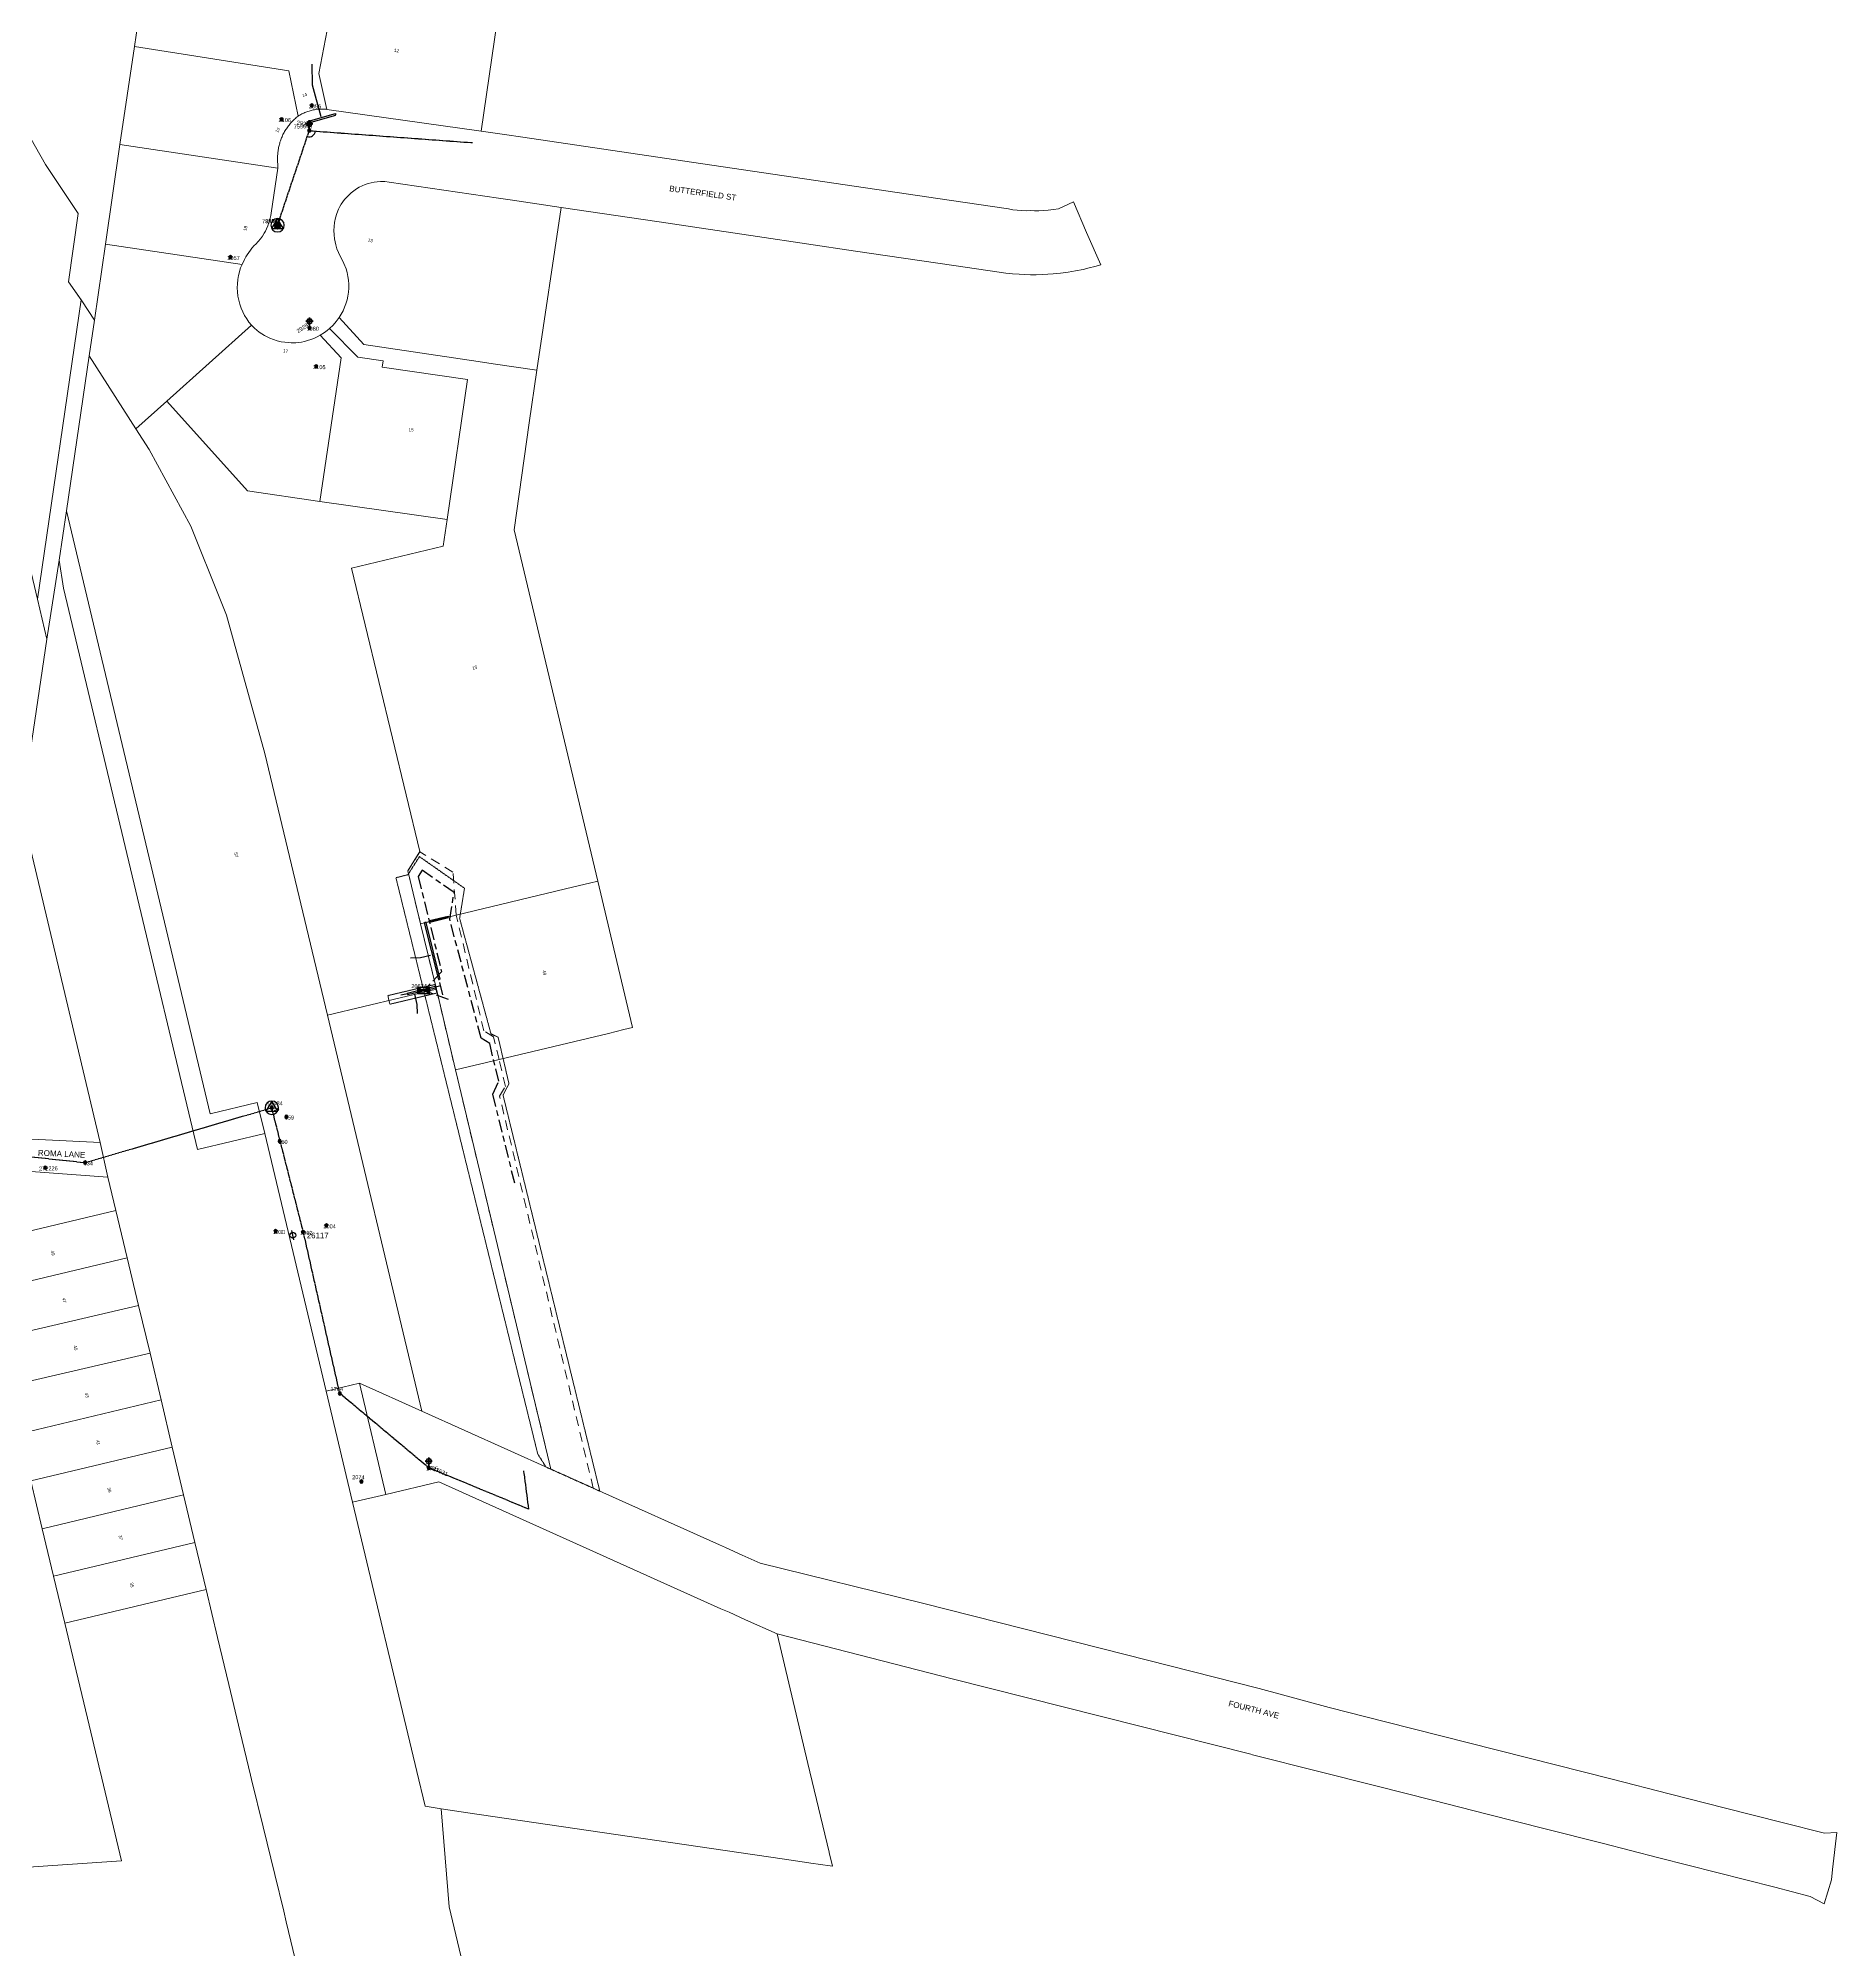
# Model space of a CAD drawing. Header units: metres. Extents: x 305195 to 309187, y 6261447 to 6263623.
# Drawn here: x 305990 to 306552, y 6261980 to 6262577 of the extents above; entities that cross this region are included whole.
import ezdxf
from ezdxf.enums import TextEntityAlignment as Align

# ---------------------------------------------------------------- set-up
doc = ezdxf.new("R2010")
doc.units = ezdxf.units.M
for name, pattern in [('Cable Exist OH', [1, 1, 0]), ('Cable Exist UG', [8.2, 4, -1.2, 1.8, -1.2]), ('Dash', [5, 3, -2]), ('HIDDEN', [0.375, 0.25, -0.125]), ('HIDDEN2', [0.1875, 0.125, -0.0625])]:
    doc.linetypes.add(name, pattern=pattern)
doc.layers.get('0').update_dxf_attribs({"color": 6})
for name, color, linetype, lineweight in [('Cadastre Buildings_SP_EXT', 9, 'Continuous', 5), ('Cadastre Easements_SP_EXT', 9, 'Continuous', 5), ('Cadastre Land Parcels_SP_EXT', 9, 'Continuous', 5), ('Cadastre Other Property_SP_EXT', 9, 'HIDDEN', 5), ('Cadastre Roads_SP_EXT', 9, 'Continuous', 5)]:
    doc.layers.add(name, color=color, linetype=linetype, lineweight=lineweight)
for name, color, linetype in [('Duct_SP_EXT', 7, 'Continuous'), ('Equip_SP_HV_EXT', 7, 'Continuous'), ('Equip_SP_SL_EXT', 7, 'Continuous'), ('Mains_HV_EXT', 7, 'Continuous'), ('Sub_SP_EXT', 7, 'Continuous'), ('Sub_SP_TR_HV_LV_EXT', 7, 'Continuous'), ('SupportsOH_SP_TR_HV_LV_SL_EXT', 7, 'Continuous'), ('Trench_SP_EXT', 7, 'Continuous')]:
    doc.layers.add(name, color=color, linetype=linetype)
doc.styles.add('HVSW_LABEL', font='arial.ttf')
doc.styles.add('iecARIAL', font='arial.ttf', dxfattribs={"height": 2})
doc.styles.add('POLE_LABEL', font='arial.ttf')
doc.styles.get("Standard").update_dxf_attribs({"font": 'arial.ttf'})

# ---------------------------------------------------------------- blocks, each defined once
blk = doc.blocks.new('SUB_POLE_EXT')
blk.add_line((2.2, 0.5), (2.2, 0.5, 0))
blk.add_lwpolyline([(-4.2, 0, 1), (4.2, 0, 1)], format="xyb", close=True)
blk.add_lwpolyline([(2.1, 0.5), (0, 4.2), (-3.7, -2.1), (3.7, -2.1)], close=True)
for tag, height, flags, p in [('STREET_CODE', 0.2, 9, (1.5, 0)), ('ASSET_NUM', 2.5, 8, (2, 2)), ('CONSTRUCTED_VOLTAGE', 0.2, 9, (1.5, -0.2)), ('NO_PHASES', 0.2, 9, (1.5, -0.4)), ('OPERATING_VOLTAGE', 0.2, 9, (1.5, -0.6)), ('OPERATED_BY', 0.2, 9, (1.5, -0.8)), ('MAINTAINED_BY', 0.2, 9, (1.5, -1)), ('ORIENTATION', 0.2, 9, (1.5, -1.2)), ('OWNED_BY', 0.2, 9, (1.5, -1.4)), ('SECONDARY_VOLTAGE', 0.2, 9, (1.5, -1.6)), ('STATE', 0.2, 9, (1.5, -1.8)), ('SUBSTATION_TYPE', 0.2, 9, (1.5, -2)), ('USAGE', 0.2, 9, (1.5, -2.2)), ('LEGEND', 0.2, 9, (1.5, -2.4)), ('LOCATION', 0.2, 9, (1.5, -2.6)), ('STREETNAME', 0.2, 9, (1.5, -2.8)), ('SUBURB', 0.2, 9, (1.5, -3)), ('NOTES', 0.2, 9, (1.5, -3.2)), ('Z', 0.2, 1, (1.5, -3.4))]:
    blk.add_attdef(tag, text='', height=height, dxfattribs=dict(flags=flags)).set_placement(p, align=Align.MIDDLE_LEFT)
blk = doc.blocks.new('SUB_PADMOUNT_EXT')
for points in [[(0, 0), (-3.84, 1.92), (-3.84, -1.92)], [(0, 0), (3.84, 1.92), (3.84, -1.92)]]:
    blk.add_hatch(color=256).paths.add_polyline_path(points)
for p, q in [((3.84, 1.92), (-3.84, -1.92)), ((-3.84, 1.92), (3.84, -1.92))]:
    blk.add_line(p, q)
blk.add_lwpolyline([(-3.84, -1.92), (3.84, -1.92), (3.84, 1.92), (-3.84, 1.92)], close=True)
for tag, height, flags, p in [('STREET_CODE', 0.2, 9, (1.5, 0)), ('ASSET_NUM', 2.5, 8, (2, 2)), ('CONSTRUCTED_VOLTAGE', 0.2, 9, (1.5, -0.2)), ('OPERATING_VOLTAGE', 0.2, 9, (1.5, -0.6)), ('ORIENTATION', 0.2, 9, (1.5, -0.8)), ('OWNED_BY', 0.2, 9, (1.5, -1)), ('OPERATED_BY', 0.2, 9, (1.5, -1.2)), ('SECONDARY_VOLTAGE', 0.2, 9, (1.5, -1.6)), ('STATE', 0.2, 9, (1.5, -1.8)), ('SUBSTATION_TYPE', 0.2, 9, (1.5, -2.2)), ('STREETNAME', 0.2, 9, (1.5, -3)), ('SUBURB', 0.2, 9, (1.5, -3.2)), ('Z', 0.2, 1, (1.5, -3.6)), ('NO_PHASES', 0.2, 9, (1.5, -0.4)), ('MAINTAINED_BY', 0.2, 9, (1.5, -1.4)), ('PARENT', 0.2, 9, (1.5, -2)), ('USAGE', 0.2, 9, (1.5, -2.4)), ('LEGEND', 0.2, 9, (1.5, -2.6)), ('LOCATION', 0.2, 9, (1.5, -2.8)), ('NOTES', 0.2, 9, (1.5, -3.4))]:
    blk.add_attdef(tag, text='', height=height, dxfattribs=dict(flags=flags)).set_placement(p, align=Align.MIDDLE_LEFT)
blk = doc.blocks.new('SL_LANTERN_EXT')
at = {"lineweight": 40}
for p, q in [((-2.3, 4.2), (2.2, 4.2)), ((-1.5, 5.7), (-1.1, 5.3)), ((-1.5, 2.8), (-1.1, 3.2)), ((0, 2), (0, 6.5)), ((0, 0), (0, 2.7)), ((1.5, 5.7), (1.1, 5.3)), ((1.5, 2.8), (1.1, 3.2))]:
    blk.add_line(p, q, dxfattribs=at)
blk.add_circle((0, 4.2), 1.5, dxfattribs=at)
at = {"style": 'iecARIAL', "flags": 8}
blk.add_attdef('ASSET_NUM', (1.5, 1.5), '', height=2.5, dxfattribs=at)
for tag, p, height, flags in [('CONSTRUCTED_VOLTAGE', (1, -0.7), 0.2, 9), ('CONTROL_TYPE', (1, -0.9), 0.2, 9), ('LANTERN_PURPOSE', (1, -1.1), 0.2, 9), ('LANTERN_TYPE', (1, -1.3), 0.2, 9), ('NO_PHASES', (1, -1.5), 0.2, 9), ('OPERATING_VOLTAGE', (1, -1.7), 0.2, 9), ('ORIENTATION', (1, -1.9), 0.2, 9), ('OWNED_BY', (1, -2.1), 0.2, 9), ('STATE', (1, -2.3), 0.2, 9), ('USAGE', (1, -2.5), 0.2, 9), ('CEXIST', (1, -2.7), 0.2, 9), ('CNEW', (1, -2.9), 0.2, 9), ('CNUMBER', (1, -3.1), 0.2, 9), ('CREMOVE', (1, -3.3), 0.2, 9), ('CREPLACE', (1, -3.5), 0.2, 9), ('LKINGHEIGHT', (1, -3.7), 0.2, 9), ('LBRACKET', (1, -3.9), 0.2, 9), ('LBRACKETVOCAB', (1, -4.1), 0.2, 9), ('LCATEGORY', (1, -4.3), 0.2, 9), ('LCHARGE1', (1, -4.5), 0.2, 9), ('LCHARGE1PERCENT', (1, -4.7), 0.2, 9), ('LCHARGE2', (1, -4.9), 0.2, 9), ('LCHARGE2PERCENT', (1, -5.1), 0.2, 9), ('LCHARGE3', (1, -5.3), 0.2, 9), ('LCHARGE3PERCENT', (1, -5.5), 0.2, 9), ('LEXIST', (1, -5.7), 0.2, 9), ('LLAMP', (1, -5.9), 0.2, 9), ('LLAMPVOCAB', (1, -6.1), 0.2, 9), ('LMAST', (1, -6.3), 0.2, 9), ('LMASTVOCAB', (1, -6.5), 0.2, 9), ('LNEW', (1, -6.7), 0.2, 9), ('LANTNUMBER', (1, -6.9), 0.2, 9), ('LOUTREACH', (1, -7.3), 0.2, 9), ('LOUTREACHVOCAB', (1, -7.5), 0.2, 9), ('LRATECODE', (1, -7.7), 0.2, 9), ('LREMOVE', (1, -7.9), 0.2, 9), ('LREPLACE', (1, -8.1), 0.2, 9), ('LTYPE', (1, -8.3), 0.2, 9), ('LTYPEVOCAB', (1, -8.5), 0.2, 9), ('LEGEND', (1, -8.7), 0.2, 9), ('LOCATION', (1, -8.9), 0.2, 9), ('NOTES', (1, -9.1), 0.2, 9), ('STREETNAME', (1, -9.3), 0.2, 9), ('SUBURB', (1, -9.5), 0.2, 1), ('LNUMBER', (2.2, -3.3), 2.5, 8)]:
    blk.add_attdef(tag, p, '', height=height, dxfattribs=dict(flags=flags))
blk = doc.blocks.new('SL_NIGHTWATCH_EXT')
at = {"lineweight": 40}
h = blk.add_hatch(color=256, dxfattribs=at)
h.paths.add_polyline_path([(0.4, 2, 0.098491), (-0.4, 2), (-0.2, 1, -0.098491), (0.2, 1)])
h.paths.add_polyline_path([(0.6, 0.8, -0.098491), (0.8, 0.6), (1.7, 1.1, 0.098491), (1.1, 1.7)])
h.paths.add_polyline_path([(1, 0.2, -0.098491), (1, -0.2), (2, -0.4, 0.098491), (2, 0.4)])
h.paths.add_polyline_path([(0.8, -0.6, -0.098491), (0.6, -0.8), (1.1, -1.7, 0.098491), (1.7, -1.1)])
h.paths.add_polyline_path([(-0.2, -1), (-0.4, -2, 0.098491), (0.4, -2), (0.2, -1, -0.098491)])
h.paths.add_polyline_path([(-0.8, -0.6), (-1.7, -1.1, 0.098491), (-1.1, -1.7), (-0.6, -0.8, -0.098491)])
h.paths.add_polyline_path([(-1, 0.2), (-2, 0.4, 0.098491), (-2, -0.4), (-1, -0.2, -0.098491)])
h.paths.add_polyline_path([(-1.1, 1.7, 0.098491), (-1.7, 1.1), (-0.8, 0.6, -0.098491), (-0.6, 0.8)])
for p, q in [((-1.2, 1.6), (-1.2, 1.6, 0)), ((-1.1, 1.6), (-1.1, 1.6, 0)), ((1.1, 1.6), (1.1, 1.6, 0)), ((-0.9, -0.6), (-0.9, -0.6, 0)), ((0.8, -0.6), (0.8, -0.6, 0)), ((1.1, -1.6), (1.1, -1.6, 0)), ((2, -0.4), (2, -0.4, 0))]:
    blk.add_line(p, q, dxfattribs=at)
for points in [[(-1, 0.2, 0.098491), (-1, -0.2), (-2, -0.4, -0.098491), (-2, 0.4)], [(-0.6, 0.8, 0.098491), (-0.8, 0.6), (-1.7, 1.1, -0.098491), (-1.1, 1.7)], [(-0.2, 1, -0.098491), (0.2, 1), (0.4, 2, 0.098491), (-0.4, 2)], [(0.8, 0.6), (1.7, 1.1, 0.098491), (1.1, 1.7), (0.6, 0.8, -0.098491)], [(1, -0.2), (2, -0.4, 0.098491), (2, 0.4), (1, 0.2, -0.098491)], [(-0.8, -0.6, 0.098491), (-0.6, -0.8), (-1.1, -1.7, -0.098491), (-1.7, -1.1)], [(0.2, -1), (0.4, -2, -0.098491), (-0.4, -2), (-0.2, -1, 0.098491)], [(0.6, -0.8), (1.1, -1.7, 0.098491), (1.7, -1.1), (0.8, -0.6, -0.098491)]]:
    blk.add_lwpolyline(points, format="xyb", close=True, dxfattribs=at)
blk.add_circle((0, 0), 1, dxfattribs=at)
blk = doc.blocks.new('POLE_EXT')
blk.add_hatch(color=256).paths.add_polyline_path([(-1, 0, 1), (1, 0, 1)])
blk.add_lwpolyline([(-1, 0, 1), (1, 0, 1)], format="xyb", close=True)
for tag, height, flags, p in [('pNumber', 2.5, 8, (-17.8, 2.1)), ('OWNED_BY', 0.2, 9, (1.4, -0.4)), ('PARENT', 0.2, 9, (1.4, -0.6)), ('SPECIAL_USE', 0.2, 9, (1.4, -0.8)), ('STATE', 0.2, 9, (1.4, -1)), ('USAGE', 0.2, 9, (1.4, -1.2)), ('cLV', 0.2, 9, (1.4, -1.4)), ('hDepth', 0.2, 9, (1.4, -1.6)), ('hDia', 0.2, 9, (1.4, -1.8)), ('cHV', 0.2, 9, (1.4, -2)), ('LBRACKET', 0.2, 9, (1.4, -2.2)), ('LExisting', 0.2, 9, (1.4, -2.4)), ('LANTNUMBER', 0.2, 9, (1.4, -2.6)), ('LOther', 0.2, 9, (1.4, -2.8)), ('LRemove', 0.2, 9, (1.4, -3)), ('LEGEND', 0.2, 9, (1.4, -3.2)), ('cLinedev', 0.2, 9, (1.4, -3.4)), ('LOCATION', 0.2, 9, (1.4, -3.6)), ('pExisting', 0.2, 9, (1.4, -3.8)), ('PFNUMBER', 0.2, 9, (1.4, -4)), ('NEWPFNUMBER', 0.2, 9, (1.4, -4.2)), ('pFooting', 0.2, 9, (1.4, -4.4)), ('pNew', 0.2, 9, (1.4, -4.6)), ('pRelocate', 0.2, 9, (1.4, -5)), ('pRemove', 0.2, 9, (1.4, -5.2)), ('pReplace', 0.2, 9, (1.4, -5.4)), ('pStay', 0.2, 9, (1.4, -5.6)), ('pType', 0.2, 9, (1.4, -5.8)), ('cspan', 0.2, 9, (1.4, -6)), ('STREETNAME', 0.2, 9, (1.4, -6.2)), ('SUBURB', 0.2, 9, (1.4, -6.4)), ('NOTES', 0.2, 9, (1.4, -6.6)), ('MAINTAINED_BY', 0.2, 9, (1.4, -6.8)), ('OPERATED_BY', 0.2, 9, (1.4, -7))]:
    blk.add_attdef(tag, text='', height=height, dxfattribs=dict(flags=flags)).set_placement(p, align=Align.MIDDLE_LEFT)
at = {"style": 'POLE_LABEL'}
for tag, height, flags, p in [('STRUCTURE_PLANT_NUMBER', 0.2, 9, (1.4, 0)), ('ASSET_NUM', 2.5, 8, (2, 2)), ('STREET_CODE', 0.2, 9, (1.4, -0.2))]:
    blk.add_attdef(tag, text='', height=height, dxfattribs=dict(at, flags=flags)).set_placement(p, align=Align.MIDDLE_LEFT)
at = {"flags": 1}
blk.add_attdef('Z', (1.4, -7.3), '', height=0.2, dxfattribs=at)
blk = doc.blocks.new('HV_ABS_CLOSED_EXT')
blk.add_line((-3, 6.9), (3, 6.9))
blk.add_circle((0, 6.9), 1.8)
at = {"flags": 1}
blk.add_attdef('Z', (0, 0), '', height=0.2, dxfattribs=at)
at = {"style": 'HVSW_LABEL'}
for tag, height, flags, p in [('ASSET_NUM', 3.5, 8, (2, 2)), ('STREET_CODE', 0.2, 9, (0, -0.2))]:
    blk.add_attdef(tag, text='', height=height, dxfattribs=dict(at, flags=flags)).set_placement(p, align=Align.MIDDLE_LEFT)
at = {"flags": 9}
for tag, p in [('ACTUAL_STATUS', (0, -0.4)), ('CONSTRUCTED_VOLTAGE', (0, -0.6)), ('NO_PHASES', (0, -0.8)), ('OPERATING_VOLTAGE', (0, -1)), ('ORIENTATION', (0, -1.2)), ('OWNED_BY', (0, -1.4)), ('STATE', (0, -1.6)), ('SWITCH_TYPE', (0, -1.8)), ('USAGE', (0, -2)), ('LEGEND', (0, -2.2)), ('LOCATION', (0, -2.4)), ('STREETNAME', (0, -2.6)), ('SUBURB', (0, -2.8)), ('NOTES', (0, -3))]:
    blk.add_attdef(tag, text='', height=0.2, dxfattribs=at).set_placement(p, align=Align.MIDDLE_LEFT)

msp = doc.modelspace()

# ---------------------------------------------------------------- linework, layer by layer
at = {"layer": 'Cadastre Buildings_SP_EXT', "linetype": 'Continuous'}
for points in [[(306006.22, 6262478.09), (306020.79, 6262455.31), (306030.51, 6262463.95), (306056.92, 6262487.7), (306056.11, 6262488.61), (306055.42, 6262489.63), (306054.77, 6262490.69), (306054.18, 6262491.81), (306053.68, 6262492.98), (306053.24, 6262494.2), (306052.91, 6262495.45), (306052.65, 6262496.73), (306052.52, 6262498.02), (306052.45, 6262499.32), (306052.51, 6262500.61), (306052.63, 6262501.89), (306052.81, 6262503.14), (306053.52, 6262505.52), (306054.03, 6262506.63), (306011.34, 6262512.94), (306007.85, 6262489.17), (306006.22, 6262478.09)], [(306114.66, 6262280.26), (306109.68, 6262300.72), (306105.75, 6262317.22), (306109.46, 6262323.28), (306088.16, 6262411.74), (306116.75, 6262418.63), (306117.97, 6262426.95), (306078.29, 6262432.6), (306055.64, 6262435.92), (306030.51, 6262463.95), (306020.79, 6262455.31), (306024.95, 6262448.8), (306037.93, 6262424.91), (306047.24, 6262401.73), (306049.1, 6262397.09), (306061.1, 6262353.87), (306080.63, 6262272.13), (306114.66, 6262280.26)], [(306131.52, 6262209.37), (306120.6, 6262255.04), (306114.66, 6262280.26), (306080.63, 6262272.13), (306110.11, 6262148.48), (306150.4, 6262130.37), (306131.52, 6262209.37)]]:
    msp.add_lwpolyline(points, dxfattribs=at)
at = {"layer": 'Cadastre Easements_SP_EXT', "linetype": 'Dash'}
msp.add_lwpolyline([(306142.7, 6262212.04), (306134.39, 6262246.87), (306136.23, 6262249.87), (306134.21, 6262258.29), (306132.52, 6262265.42), (306129.48, 6262267.29), (306120.86, 6262303.4), (306119.84, 6262316.76), (306109.48, 6262323.21), (306105.74, 6262317.21), (306109.68, 6262300.72), (306114.66, 6262280.26), (306120.6, 6262255.04), (306131.52, 6262209.37), (306150.4, 6262130.37), (306163.64, 6262124.42), (306142.7, 6262212.04)], dxfattribs=at)
at = {"layer": 'Cadastre Land Parcels_SP_EXT', "linetype": 'Continuous'}
for points in [[(305909.62, 6262804.72), (305959.87, 6262593.1), (305975.55, 6262567.8), (305992.59, 6262537.83), (306002.8, 6262522.58), (305999.73, 6262501.24), (306003.93, 6262495.25), (306007.85, 6262489.17), (306011.34, 6262512.94), (306015.81, 6262544.06), (306020.33, 6262574.68), (306025.55, 6262610.19), (306014.83, 6262618.29), (306038.06, 6262832.41), (306040.91, 6262852.41)], [(306003.69, 6262495.58), (305999.73, 6262501.24), (306002.8, 6262522.58), (305992.59, 6262537.83), (305975.55, 6262567.8), (305959.87, 6262593.1), (305909.62, 6262804.72), (305891.28, 6262800.43), (305911.26, 6262727.81), (305921.43, 6262688.88), (305931.13, 6262649.83), (305990.03, 6262402.1)], [(306025.55, 6262610.19), (306020.33, 6262574.68), (306068.53, 6262567.09), (306071.44, 6262552.93), (306071.73, 6262553.11), (306072.03, 6262553.28), (306072.33, 6262553.45), (306072.64, 6262553.61), (306072.95, 6262553.76), (306073.26, 6262553.91), (306073.58, 6262554.04), (306073.9, 6262554.17), (306074.22, 6262554.3), (306074.55, 6262554.41), (306074.87, 6262554.52), (306075.2, 6262554.62), (306075.54, 6262554.72), (306075.87, 6262554.8), (306076.21, 6262554.88), (306076.55, 6262554.95), (306076.88, 6262555.01), (306077.23, 6262555.07), (306077.57, 6262555.11), (306077.91, 6262555.15), (306078.23, 6262555.16), (306078.55, 6262555.17), (306078.87, 6262555.17), (306079.19, 6262555.16), (306079.51, 6262555.14), (306079.83, 6262555.12), (306080.15, 6262555.09), (306080.47, 6262555.05)], [(306084.66, 6262601.53), (306077.97, 6262566.26), (306080.47, 6262555.05), (306128.62, 6262548.29), (306135.32, 6262594.11)], [(306020.33, 6262574.68), (306015.81, 6262544.06), (306065.16, 6262536.73), (306065.05, 6262539.91), (306065.06, 6262540.27), (306065.07, 6262540.63), (306065.09, 6262540.98), (306065.12, 6262541.34), (306065.15, 6262541.7), (306065.19, 6262542.05), (306065.24, 6262542.4), (306065.3, 6262542.76), (306065.37, 6262543.11), (306065.44, 6262543.46), (306065.52, 6262543.81), (306065.61, 6262544.15), (306065.71, 6262544.5), (306065.81, 6262544.84), (306065.92, 6262545.18), (306066.04, 6262545.52), (306066.17, 6262545.85), (306066.3, 6262546.18), (306066.44, 6262546.51), (306066.59, 6262546.84), (306066.74, 6262547.16), (306066.9, 6262547.48), (306067.07, 6262547.79), (306067.24, 6262548.11), (306067.43, 6262548.41), (306067.61, 6262548.72), (306067.81, 6262549.02), (306068.01, 6262549.31), (306068.22, 6262549.6), (306068.43, 6262549.89), (306068.65, 6262550.17), (306068.87, 6262550.45), (306069.11, 6262550.72), (306069.34, 6262550.99), (306069.59, 6262551.25), (306069.84, 6262551.51), (306070.09, 6262551.76), (306070.35, 6262552.01), (306070.61, 6262552.25), (306070.88, 6262552.48), (306071.16, 6262552.71), (306071.44, 6262552.93)], [(306011.34, 6262512.94), (306054.03, 6262506.63), (306054.74, 6262508.19), (306055.12, 6262508.95), (306055.58, 6262509.67), (306056.55, 6262511.08), (306057.06, 6262511.75), (306057.78, 6262512.51), (306058.3, 6262513), (306059.02, 6262513.79), (306059.69, 6262514.63), (306060.32, 6262515.5), (306060.9, 6262516.42), (306061.26, 6262517.05), (306061.58, 6262517.71), (306062.01, 6262518.7), (306062.37, 6262519.72), (306062.77, 6262521.1), (306062.95, 6262521.86), (306063.07, 6262522.64), (306065.16, 6262536.73), (306015.81, 6262544.06)], [(306153.57, 6262524.41), (306138.4, 6262526.65), (306134.04, 6262527.3), (306099.88, 6262532.35), (306098.53, 6262532.55), (306097.84, 6262532.56), (306097.16, 6262532.51), (306096.2, 6262532.46), (306095.25, 6262532.34), (306094.3, 6262532.13), (306093.34, 6262531.89), (306092.39, 6262531.56), (306091.46, 6262531.16), (306090.55, 6262530.72), (306089.67, 6262530.2), (306088.82, 6262529.61), (306088.02, 6262528.99), (306087.26, 6262528.3), (306086.54, 6262527.56), (306085.97, 6262526.9), (306085.42, 6262526.21), (306084.92, 6262525.47), (306084.45, 6262524.7), (306084.03, 6262523.89), (306083.56, 6262522.54), (306083.17, 6262521.16), (306082.85, 6262519.75), (306082.72, 6262518.47), (306082.66, 6262517.19), (306082.71, 6262515.91), (306082.85, 6262514.63), (306083, 6262513.67), (306083.22, 6262512.74), (306083.58, 6262511.51), (306084.04, 6262510.32), (306084.48, 6262509.38), (306084.97, 6262508.47), (306085.75, 6262506.89), (306086.44, 6262505.26), (306086.77, 6262504.09), (306087.04, 6262502.9), (306087.21, 6262501.68), (306087.31, 6262500.44), (306087.3, 6262499.2), (306087.22, 6262497.96), (306087.02, 6262496.75), (306086.74, 6262495.55), (306086.41, 6262494.36), (306085.99, 6262493.23), (306085.51, 6262492.14), (306084.93, 6262491.05), (306084.29, 6262490), (306092.02, 6262481.59), (306127.75, 6262476.29), (306132.36, 6262475.61), (306146.04, 6262473.58), (306153.57, 6262524.41)], [(305996.88, 6262414.27), (305999.14, 6262429.69), (306006.22, 6262478.09), (306007.85, 6262489.17), (306003.93, 6262495.25), (306003.69, 6262495.58), (305990.03, 6262402.1), (305993, 6262389.57), (305996.88, 6262414.27)], [(306078.35, 6262484.54), (306077.39, 6262484.01), (306076.41, 6262483.54), (306075.41, 6262483.15), (306074.4, 6262482.84), (306073.44, 6262482.58), (306072.48, 6262482.39), (306071.51, 6262482.28), (306070.76, 6262482.18), (306070.01, 6262482.13), (306069.26, 6262482.14), (306068.51, 6262482.21), (306067.32, 6262482.3), (306066.13, 6262482.49), (306064.96, 6262482.77), (306063.81, 6262483.14), (306062.68, 6262483.6), (306061.8, 6262483.99), (306060.94, 6262484.45), (306060.11, 6262484.98), (306059.33, 6262485.49), (306058.58, 6262486.07), (306057.87, 6262486.7), (306056.92, 6262487.7), (306030.51, 6262463.95), (306055.64, 6262435.92), (306078.29, 6262432.6), (306084.96, 6262477.45), (306078.35, 6262484.54)], [(306117.97, 6262426.95), (306116.75, 6262418.63), (306088.16, 6262411.74), (306109.46, 6262323.28), (306105.75, 6262317.22), (306109.68, 6262300.72), (306120.86, 6262303.4), (306157.62, 6262312.18), (306162.44, 6262313.33), (306165.05, 6262313.95), (306138.98, 6262423.69), (306143.62, 6262457.14), (306146.04, 6262473.58), (306132.36, 6262475.61), (306127.75, 6262476.29), (306092.02, 6262481.59), (306084.28, 6262490), (306083.38, 6262488.77), (306082.37, 6262487.64), (306081.27, 6262486.59), (306090.08, 6262477.7), (306098.02, 6262476.55), (306097.73, 6262474.57), (306124.42, 6262470.69)], [(306081.27, 6262486.59), (306080.49, 6262485.95), (306079.68, 6262485.36), (306078.35, 6262484.54), (306084.96, 6262477.45), (306078.29, 6262432.6), (306117.97, 6262426.95), (306124.42, 6262470.69)], [(306090.68, 6262157.21), (306110.11, 6262148.48), (306080.63, 6262272.13), (306061.11, 6262353.87), (306049.1, 6262397.09), (306047.24, 6262401.73), (306037.93, 6262424.91), (306024.95, 6262448.8), (306020.79, 6262455.31), (306006.22, 6262478.09), (305999.14, 6262429.69)], [(306044.05, 6262241.35), (305999.14, 6262429.69), (305996.88, 6262414.27), (305998.22, 6262405.56), (306040.03, 6262230.18), (306061.05, 6262235.19)], [(305996.88, 6262414.27), (305993, 6262389.57), (305985.05, 6262335.97)], [(306009.69, 6262232.42), (305985.05, 6262335.97), (305970.75, 6262237.63), (305970.63, 6262237.19), (305970.6, 6262236.73), (305970.64, 6262236.28), (305970.77, 6262235.84), (305970.97, 6262235.42), (305971.24, 6262235.06), (305971.57, 6262234.74), (305971.95, 6262234.49), (305972.38, 6262234.31), (305972.82, 6262234.21), (305973.27, 6262234.18), (306009.69, 6262232.42)], [(306134.21, 6262258.29), (306168.4, 6262266.47), (306173.23, 6262267.63), (306175.92, 6262268.27), (306170.08, 6262292.83), (306165.05, 6262313.95), (306162.44, 6262313.33), (306157.62, 6262312.18), (306120.86, 6262303.4), (306109.68, 6262300.72), (306114.66, 6262280.26), (306120.6, 6262255.04), (306134.21, 6262258.29)], [(306044.05, 6262241.35), (306058.73, 6262244.91), (306061.05, 6262235.19), (306080.22, 6262154.73)], [(306009.69, 6262232.42), (306012, 6262221.59)], [(306014.49, 6262211.19), (306012, 6262221.59), (305979.58, 6262223.95), (305977.82, 6262224.08), (305976.89, 6262224.03), (305975.95, 6262223.9), (305975.02, 6262223.68), (305974.12, 6262223.38), (305973.25, 6262223), (305972.41, 6262222.55), (305971.62, 6262222.03), (305970.87, 6262221.43), (305970.19, 6262220.78), (305969.56, 6262220.06), (305969, 6262219.29), (305968.5, 6262218.48), (305968.09, 6262217.62), (305967.75, 6262216.73), (305967.49, 6262215.82), (305967.31, 6262214.88), (305967.21, 6262213.94), (305970.39, 6262200.63)], [(306018.05, 6262196.39), (306014.49, 6262211.19), (305970.39, 6262200.63), (305973.91, 6262185.83)], [(306021.64, 6262181.52), (306018.05, 6262196.39), (305973.91, 6262185.83), (305977.41, 6262171.14)], [(306025.22, 6262166.62), (306021.64, 6262181.52), (305977.41, 6262171.14), (305980.96, 6262156.24)], [(306028.67, 6262151.98), (306025.22, 6262166.62), (305980.96, 6262156.24), (305984.5, 6262141.42)], [(306098.91, 6262122.47), (306090.68, 6262157.21), (306080.22, 6262154.73), (306088.5, 6262120)], [(306032.18, 6262137.18), (306028.67, 6262151.98), (305984.5, 6262141.42), (305988, 6262126.72)], [(306035.68, 6262122.37), (306032.18, 6262137.18), (305988, 6262126.72), (305991.57, 6262111.72)], [(306237.32, 6262010.64), (306237.3, 6262010.75), (306230.69, 6262038.41), (306221.03, 6262078.9), (306211.17, 6262083.33), (306206.04, 6262085.64), (306203.49, 6262086.78), (306115.38, 6262126.38), (306098.91, 6262122.47), (306088.5, 6262120), (306108.53, 6262035.88), (306111.11, 6262025.07), (306116.17, 6262024.25), (306124.48, 6262023.03), (306204.79, 6262011.24), (306223.41, 6262008.51), (306232.37, 6262007.19), (306233.87, 6262006.97), (306238.36, 6262006.31), (306237.32, 6262010.64)], [(306039.2, 6262107.45), (306035.68, 6262122.37), (305991.57, 6262111.72), (305995.1, 6262096.91)], [(306042.75, 6262092.75), (306039.2, 6262107.45), (305995.1, 6262096.91), (305998.59, 6262082.29), (306042.75, 6262092.75)], [(306042.75, 6262092.75), (306046.3, 6262077.77), (306049.81, 6262063.13), (306053.35, 6262048.25), (306056.59, 6262034.8), (306056.93, 6262033.38), (306060.56, 6262018.65), (306064.21, 6262003.79), (306066.97, 6261992.26), (306067.78, 6261988.92), (306071.28, 6261974.29)], [(306136.49, 6261918.76), (306120.72, 6261984.91), (306118.64, 6261993.64), (306116.17, 6262024.25)]]:
    msp.add_lwpolyline(points, dxfattribs=at)
at = {"layer": 'Cadastre Other Property_SP_EXT', "linetype": 'HIDDEN2'}
for points in [[(306102.02, 6262315.08), (306146.31, 6262135.07), (306148.88, 6262131.03), (306165.69, 6262123.48), (306135.47, 6262247.21), (306137.31, 6262250.76), (306133.93, 6262265.27), (306131.7, 6262266.31), (306122.63, 6262299.74), (306121.91, 6262302.39), (306123.44, 6262311.79), (306109.36, 6262321.67), (306105.73, 6262315.99), (306102.02, 6262315.08)], [(306100.12, 6262275.58), (306114.82, 6262279.05), (306114.16, 6262281.72), (306099.49, 6262278.26), (306100.12, 6262275.58)]]:
    msp.add_lwpolyline(points, dxfattribs=at)
at = {"layer": 'Cadastre Roads_SP_EXT', "linetype": 'Continuous'}
for points in [[(306194.37, 6262538.54), (306141.62, 6262546.33), (306140.88, 6262546.44), (306136.63, 6262547.08), (306128.62, 6262548.29), (306080.47, 6262555.05), (306080.15, 6262555.09), (306079.83, 6262555.12), (306079.51, 6262555.14), (306079.19, 6262555.16), (306078.87, 6262555.17), (306078.55, 6262555.17), (306078.23, 6262555.16), (306077.91, 6262555.15), (306077.57, 6262555.11), (306077.23, 6262555.07), (306076.88, 6262555.01), (306076.55, 6262554.95), (306076.21, 6262554.88), (306075.87, 6262554.8), (306075.54, 6262554.72), (306075.2, 6262554.62), (306074.87, 6262554.52), (306074.55, 6262554.41), (306074.22, 6262554.3), (306073.9, 6262554.17), (306073.58, 6262554.04), (306073.26, 6262553.91), (306072.95, 6262553.76), (306072.64, 6262553.61), (306072.33, 6262553.45), (306072.03, 6262553.28), (306071.73, 6262553.11), (306071.44, 6262552.93), (306071.16, 6262552.71), (306070.88, 6262552.48), (306070.61, 6262552.25), (306070.35, 6262552.01), (306070.09, 6262551.76), (306069.84, 6262551.51), (306069.59, 6262551.25), (306069.34, 6262550.99), (306069.11, 6262550.72), (306068.87, 6262550.45), (306068.65, 6262550.17), (306068.43, 6262549.89), (306068.22, 6262549.6), (306068.01, 6262549.31), (306067.81, 6262549.02), (306067.61, 6262548.72), (306067.43, 6262548.41), (306067.24, 6262548.11), (306067.07, 6262547.79), (306066.9, 6262547.48), (306066.74, 6262547.16), (306066.59, 6262546.84), (306066.44, 6262546.51), (306066.3, 6262546.18), (306066.17, 6262545.85), (306066.04, 6262545.52), (306065.92, 6262545.18), (306065.81, 6262544.84), (306065.71, 6262544.5), (306065.61, 6262544.15), (306065.52, 6262543.81), (306065.44, 6262543.46), (306065.37, 6262543.11), (306065.3, 6262542.76), (306065.24, 6262542.4), (306065.19, 6262542.05), (306065.15, 6262541.7), (306065.12, 6262541.34), (306065.09, 6262540.98), (306065.07, 6262540.63), (306065.06, 6262540.27), (306065.05, 6262539.91), (306065.16, 6262536.73), (306063.07, 6262522.64), (306062.95, 6262521.86), (306062.77, 6262521.1), (306062.37, 6262519.72), (306062.01, 6262518.7), (306061.58, 6262517.71), (306061.26, 6262517.05), (306060.9, 6262516.42), (306060.32, 6262515.5), (306059.69, 6262514.63), (306059.02, 6262513.79), (306058.3, 6262513), (306057.78, 6262512.51), (306057.06, 6262511.75), (306056.55, 6262511.08), (306055.58, 6262509.67), (306055.12, 6262508.95), (306054.74, 6262508.19), (306054.03, 6262506.63), (306053.52, 6262505.52), (306052.81, 6262503.14), (306052.63, 6262501.89), (306052.51, 6262500.61), (306052.45, 6262499.33), (306052.52, 6262498.02), (306052.65, 6262496.73), (306052.91, 6262495.45), (306053.24, 6262494.2), (306053.68, 6262492.98), (306054.18, 6262491.81), (306054.77, 6262490.69), (306055.42, 6262489.63), (306056.1, 6262488.61), (306056.92, 6262487.7), (306057.87, 6262486.7), (306058.58, 6262486.07), (306059.33, 6262485.49), (306060.11, 6262484.98), (306060.94, 6262484.45), (306061.8, 6262483.99), (306062.68, 6262483.6), (306063.81, 6262483.14), (306064.96, 6262482.77), (306066.13, 6262482.49), (306067.32, 6262482.3), (306068.51, 6262482.21), (306069.26, 6262482.14), (306070.01, 6262482.13), (306070.76, 6262482.18), (306071.51, 6262482.28), (306072.48, 6262482.39), (306073.44, 6262482.58), (306074.4, 6262482.84), (306075.41, 6262483.15), (306076.41, 6262483.54), (306077.39, 6262484.01), (306078.35, 6262484.54), (306079.68, 6262485.36), (306080.49, 6262485.95), (306081.27, 6262486.59), (306082.37, 6262487.64), (306083.38, 6262488.77), (306084.28, 6262490), (306084.93, 6262491.05), (306085.51, 6262492.14), (306085.99, 6262493.23), (306086.41, 6262494.36), (306086.74, 6262495.55), (306087.02, 6262496.75), (306087.22, 6262497.96), (306087.3, 6262499.2), (306087.31, 6262500.44), (306087.21, 6262501.68), (306087.04, 6262502.9), (306086.77, 6262504.09), (306086.44, 6262505.26), (306085.75, 6262506.89), (306084.97, 6262508.47), (306084.48, 6262509.38), (306084.04, 6262510.32), (306083.59, 6262511.51), (306083.22, 6262512.74), (306083, 6262513.67), (306082.84, 6262514.63), (306082.71, 6262515.91), (306082.66, 6262517.19), (306082.72, 6262518.47), (306082.85, 6262519.75), (306083.17, 6262521.16), (306083.56, 6262522.54), (306084.03, 6262523.89), (306084.45, 6262524.7), (306084.92, 6262525.47), (306085.42, 6262526.21), (306085.96, 6262526.9), (306086.54, 6262527.56), (306087.27, 6262528.3), (306088.02, 6262528.99), (306088.82, 6262529.61), (306089.67, 6262530.2), (306090.55, 6262530.72), (306091.46, 6262531.16), (306092.39, 6262531.56), (306093.34, 6262531.89), (306094.3, 6262532.13), (306095.25, 6262532.34), (306096.2, 6262532.46), (306097.16, 6262532.51), (306097.84, 6262532.56), (306098.53, 6262532.55), (306099.88, 6262532.35), (306134.04, 6262527.3), (306138.4, 6262526.65), (306153.57, 6262524.41), (306184.24, 6262519.88), (306194.64, 6262518.34), (306214.91, 6262515.35), (306245.59, 6262510.81), (306276.27, 6262506.28), (306290.42, 6262504.19), (306292.51, 6262503.89), (306294.6, 6262503.68), (306296.71, 6262503.54), (306298.46, 6262503.43), (306300.22, 6262503.38), (306301.98, 6262503.41), (306304.08, 6262503.47), (306305.66, 6262503.54), (306307.24, 6262503.67), (306309.6, 6262503.9), (306311.95, 6262504.22), (306314.29, 6262504.61), (306316.63, 6262505.09), (306318.48, 6262505.52), (306320.31, 6262505.99), (306322.14, 6262506.52), (306317.73, 6262516.62), (306313.58, 6262526.13), (306308.97, 6262524.01), (306307.35, 6262523.76), (306305.73, 6262523.58), (306304.11, 6262523.5), (306302.8, 6262523.4), (306301.49, 6262523.38), (306300.18, 6262523.42), (306298.81, 6262523.38), (306297.44, 6262523.42), (306296.07, 6262523.54), (306294.71, 6262523.73), (306293.36, 6262523.99), (306271.23, 6262527.21), (306194.37, 6262538.54)], [(306009.69, 6262232.42), (305973.27, 6262234.18), (305976.26, 6262229.33), (305979.58, 6262223.95), (306012, 6262221.59), (306009.69, 6262232.42)], [(306110.11, 6262148.48), (306090.68, 6262157.21), (306098.91, 6262122.47), (306115.38, 6262126.38), (306203.49, 6262086.78), (306206.04, 6262085.64), (306211.17, 6262083.33), (306221.03, 6262078.9), (306275.72, 6262064.87), (306368.96, 6262041.33), (306369.58, 6262041.17), (306390.26, 6262035.93), (306408.04, 6262031.42), (306425.72, 6262026.96), (306443.24, 6262022.52), (306460.94, 6262018.06), (306478.74, 6262013.55), (306496.44, 6262008.91), (306514.51, 6262004.36), (306532.7, 6261999.75), (306543.72, 6261996.9), (306548.05, 6261994.57), (306550.35, 6262002.05), (306550.72, 6262005.35), (306552.01, 6262016.82), (306548.22, 6262016.69), (306534.91, 6262020.01), (306517.23, 6262024.5), (306499.62, 6262028.97), (306481.81, 6262033.5), (306446.47, 6262042.47), (306445.6, 6262042.69), (306411.1, 6262051.45), (306393.43, 6262055.94), (306371.65, 6262061.8), (306329.78, 6262072.45), (306266.44, 6262088.52), (306215.77, 6262100.99), (306210.11, 6262103.53), (306204.98, 6262105.84), (306203.02, 6262106.72), (306163.64, 6262124.42), (306150.4, 6262130.37), (306110.11, 6262148.48)], [(305979.71, 6262005.53), (305994.91, 6262006.57), (306016.28, 6262008.03), (306012.74, 6262022.92), (306010.13, 6262033.85), (306009.22, 6262037.7), (306005.67, 6262052.57), (306002.13, 6262067.41), (305998.59, 6262082.29), (305995.1, 6262096.91), (305991.57, 6262111.72), (305988, 6262126.72)]]:
    msp.add_lwpolyline(points, dxfattribs=at)
at = {"layer": 'Duct_SP_EXT'}
for p, q in [((306074.67, 6262551.33), (306083.12, 6262553.72)), ((306074.8, 6262550.87), (306083.25, 6262553.26)), ((306083.12, 6262553.72), (306083.19, 6262553.49)), ((306083.25, 6262553.26), (306083.19, 6262553.49)), ((306074.67, 6262551.33), (306074.73, 6262551.1)), ((306074.8, 6262550.87), (306074.73, 6262551.1)), ((306112.52, 6262301.67), (306118.29, 6262303.09)), ((306112.64, 6262301.2), (306118.41, 6262302.63)), ((306118.29, 6262303.09), (306118.35, 6262302.86)), ((306118.41, 6262302.63), (306118.35, 6262302.86)), ((306110.86, 6262301.01), (306111.09, 6262301.07)), ((306110.86, 6262301.01), (306115.29, 6262283.27)), ((306111.33, 6262301.13), (306111.09, 6262301.07)), ((306111.33, 6262301.13), (306115.75, 6262283.38)), ((306112.52, 6262301.67), (306112.58, 6262301.44)), ((306112.64, 6262301.2), (306112.58, 6262301.44)), ((306105.54, 6262279.07), (306114.3, 6262281.17)), ((306105.54, 6262279.07), (306105.6, 6262278.84)), ((306105.66, 6262278.61), (306105.6, 6262278.84)), ((306105.66, 6262278.61), (306114.41, 6262280.71)), ((306114.3, 6262281.17), (306114.35, 6262280.94)), ((306114.41, 6262280.71), (306114.35, 6262280.94)), ((306115.29, 6262283.27), (306115.52, 6262283.32)), ((306115.75, 6262283.38), (306115.52, 6262283.32))]:
    msp.add_line(p, q, dxfattribs=at)
at = {"layer": 'Duct_SP_EXT', "linetype": 'Continuous'}
for points in [[(306075.75, 6262569.18), (306075.88, 6262562.69), (306078.54, 6262552.86)], [(306106.58, 6262290.07), (306109.7, 6262290.13), (306112.84, 6262290.92)], [(306108.71, 6262272.62), (306108.65, 6262275.46), (306107.87, 6262278.71)]]:
    msp.add_lwpolyline(points, dxfattribs=at)
at = {"layer": 'Mains_HV_EXT', "linetype": 'Cable Exist OH'}
for p, q in [((306065.05, 6262518.86), (306074.94, 6262548.41)), ((306074.94, 6262548.41), (306075.02, 6262548.4)), ((306075.02, 6262548.4), (306125.89, 6262544.66)), ((306004.94, 6262226.11), (306063.24, 6262243.24)), ((306073.19, 6262204.1), (306063.24, 6262243.24)), ((305967.37, 6262230.15), (306004.94, 6262226.11)), ((306084.5, 6262153.99), (306073.19, 6262204.1)), ((306112.28, 6262130.75), (306084.5, 6262153.99)), ((306143.43, 6262117.89), (306112.28, 6262130.75)), ((306141.88, 6262129.79), (306143.43, 6262117.89))]:
    msp.add_line(p, q, dxfattribs=at)
at = {"layer": 'Mains_HV_EXT', "linetype": 'Cable Exist UG'}
for p, q in [((306110.2, 6262317.42), (306108.95, 6262315.46)), ((306108.95, 6262315.46), (306116.28, 6262285.68)), ((306120.17, 6262310.42), (306110.2, 6262317.42)), ((306118.8, 6262302.11), (306120.17, 6262310.42)), ((306128.62, 6262264.92), (306118.8, 6262302.11)), ((306116.28, 6262285.68), (306110.68, 6262279.86)), ((306118.4, 6262277.03), (306110.68, 6262279.86)), ((306131.3, 6262263.33), (306128.62, 6262264.92)), ((306134.12, 6262251.52), (306131.3, 6262263.33)), ((306132.31, 6262247.49), (306134.12, 6262251.52)), ((306139.11, 6262219.68), (306132.31, 6262247.49))]:
    msp.add_line(p, q, dxfattribs=at)
at = {"layer": 'Mains_HV_EXT', "linetype": 'Continuous'}
msp.add_arc((306074.91, 6262548.43), 1.94, 252.54343, 355.04572, dxfattribs=at)
at = {"layer": 'Trench_SP_EXT', "linetype": 'Cable Exist UG'}
for points in [[(306111.09, 6262301.07), (306112.58, 6262301.44)], [(306105.6, 6262278.84), (306103.56, 6262278.35)], [(306116.01, 6262281.34), (306114.35, 6262280.94)], [(306116.71, 6262278.47), (306115.52, 6262283.32)]]:
    msp.add_lwpolyline(points, dxfattribs=at)

# ---------------------------------------------------------------- block references
at = {"layer": 'Equip_SP_HV_EXT'}
ref = msp.add_blockref('HV_ABS_CLOSED_EXT', (306073.19, 6262204.1), dxfattribs=dict(at, xscale=0.5, yscale=0.5, zscale=0.5, rotation=101.4969945485548))
ref.add_attrib('ASSET_NUM', '26117', dxfattribs={"layer": '0', "height": 1.75, "style": 'HVSW_LABEL'}).set_placement((306074.19, 6262204.22), align=Align.TOP_LEFT)
at = {"layer": 'Equip_SP_SL_EXT'}
ref = msp.add_blockref('SL_LANTERN_EXT', (306074.94, 6262548.41), dxfattribs=dict(at, xscale=0.5, yscale=0.5, zscale=0.5))
ref.add_attrib('ASSET_NUM', '29288', dxfattribs={"layer": '0', "height": 1.25, "rotation": 350.2605, "style": 'iecARIAL'}).set_placement((306075.69, 6262549.16), align=Align.BOTTOM_RIGHT)
at = {"layer": 'Equip_SP_SL_EXT', "xscale": 0.5, "yscale": 0.5, "zscale": 0.5}
msp.add_blockref('SL_NIGHTWATCH_EXT', (306065.04, 6262518.81), dxfattribs=at)
at = {"layer": 'Equip_SP_SL_EXT'}
ref = msp.add_blockref('SL_LANTERN_EXT', (306075.03, 6262486.79), dxfattribs=dict(at, xscale=0.5, yscale=0.5, zscale=0.5))
ref.add_attrib('ASSET_NUM', '29289', dxfattribs={"layer": '0', "height": 1.25, "rotation": 34.01368, "style": 'iecARIAL'}).set_placement((306075.78, 6262487.54), align=Align.BOTTOM_RIGHT)
ref = msp.add_blockref('SL_LANTERN_EXT', (306112.28, 6262130.75), dxfattribs=dict(at, xscale=0.5, yscale=0.5, zscale=0.5))
ref.add_attrib('ASSET_NUM', '217531', dxfattribs={"layer": '0', "height": 1.25, "rotation": 337.56863, "style": 'iecARIAL'}).set_placement((306113.03, 6262131.5), align=Align.TOP_LEFT)
at = {"layer": 'Sub_SP_EXT'}
ref = msp.add_blockref('SUB_PADMOUNT_EXT', (306110.68, 6262279.86), dxfattribs=dict(at, xscale=0.5, yscale=0.5, zscale=0.5))
ref.add_attrib('ASSET_NUM', '20634', dxfattribs={"layer": '0', "height": 1.25}).set_placement((306111.68, 6262280.23), align=Align.BOTTOM_RIGHT)
at = {"layer": 'Sub_SP_TR_HV_LV_EXT'}
ref = msp.add_blockref('SUB_POLE_EXT', (306065.05, 6262518.86), dxfattribs=dict(at, xscale=0.5, yscale=0.5, zscale=0.5))
ref.add_attrib('ASSET_NUM', '23962', dxfattribs={"layer": '0', "height": 1.25, "rotation": 1}).set_placement((306066.05, 6262519.24), align=Align.BOTTOM_RIGHT)
ref = msp.add_blockref('SUB_POLE_EXT', (306063.24, 6262243.24), dxfattribs=dict(at, xscale=0.5, yscale=0.5, zscale=0.5))
ref.add_attrib('ASSET_NUM', '11484', dxfattribs={"layer": '0', "height": 1.25}).set_placement((306064.24, 6262243.61), align=Align.BOTTOM_CENTER)
at = {"layer": 'SupportsOH_SP_TR_HV_LV_SL_EXT'}
ref = msp.add_blockref('POLE_EXT', (306075.75, 6262556.25), dxfattribs=dict(at, xscale=0.5, yscale=0.5, zscale=0.5))
ref.add_attrib('ASSET_NUM', '2056', dxfattribs={"layer": '0', "height": 1.25, "style": 'POLE_LABEL'}).set_placement((306076.75, 6262556.62), align=Align.TOP_CENTER)
ref = msp.add_blockref('POLE_EXT', (306066.3, 6262551.96), dxfattribs=dict(at, xscale=0.5, yscale=0.5, zscale=0.5))
ref.add_attrib('ASSET_NUM', '2106', dxfattribs={"layer": '0', "height": 1.25, "style": 'POLE_LABEL'}).set_placement((306067.3, 6262552.33), align=Align.TOP_CENTER)
ref = msp.add_blockref('POLE_EXT', (306074.94, 6262548.41), dxfattribs=dict(at, xscale=0.5, yscale=0.5, zscale=0.5))
ref.add_attrib('ASSET_NUM', '759648', dxfattribs={"layer": '0', "height": 1.25, "rotation": 1, "style": 'POLE_LABEL'}).set_placement((306075.94, 6262548.78), align=Align.BOTTOM_RIGHT)
ref = msp.add_blockref('POLE_EXT', (306065.04, 6262518.81), dxfattribs=dict(at, xscale=0.5, yscale=0.5, zscale=0.5))
ref.add_attrib('ASSET_NUM', '759647', dxfattribs={"layer": '0', "height": 1.25, "rotation": 1, "style": 'POLE_LABEL'}).set_placement((306066.04, 6262519.19), align=Align.BOTTOM_RIGHT)
ref = msp.add_blockref('POLE_EXT', (306050.3, 6262508.88), dxfattribs=dict(at, xscale=0.5, yscale=0.5, zscale=0.5))
ref.add_attrib('ASSET_NUM', '2057', dxfattribs={"layer": '0', "height": 1.25, "style": 'POLE_LABEL'}).set_placement((306051.3, 6262509.25), align=Align.TOP_CENTER)
ref = msp.add_blockref('POLE_EXT', (306075.03, 6262486.79), dxfattribs=dict(at, xscale=0.5, yscale=0.5, zscale=0.5))
ref.add_attrib('ASSET_NUM', '1980', dxfattribs={"layer": '0', "height": 1.25, "style": 'POLE_LABEL'}).set_placement((306076.03, 6262487.16), align=Align.TOP_CENTER)
ref = msp.add_blockref('POLE_EXT', (306077.1, 6262474.8), dxfattribs=dict(at, xscale=0.5, yscale=0.5, zscale=0.5))
ref.add_attrib('ASSET_NUM', '2105', dxfattribs={"layer": '0', "height": 1.25, "style": 'POLE_LABEL'}).set_placement((306078.1, 6262475.17), align=Align.TOP_CENTER)
ref = msp.add_blockref('POLE_EXT', (306063.24, 6262243.24), dxfattribs=dict(at, xscale=0.5, yscale=0.5, zscale=0.5))
ref.add_attrib('ASSET_NUM', '654', dxfattribs={"layer": '0', "height": 1.25, "rotation": 0.36025, "style": 'POLE_LABEL'}).set_placement((306064.24, 6262243.61), align=Align.TOP_CENTER)
ref = msp.add_blockref('POLE_EXT', (306067.77, 6262240.42), dxfattribs=dict(at, xscale=0.5, yscale=0.5, zscale=0.5))
ref.add_attrib('ASSET_NUM', '659', dxfattribs={"layer": '0', "height": 1.25, "rotation": 359.51755, "style": 'POLE_LABEL'}).set_placement((306068.77, 6262240.79), align=Align.TOP_CENTER)
ref = msp.add_blockref('POLE_EXT', (306065.72, 6262232.82), dxfattribs=dict(at, xscale=0.5, yscale=0.5, zscale=0.5))
ref.add_attrib('ASSET_NUM', '660', dxfattribs={"layer": '0', "height": 1.25, "rotation": 0.17028, "style": 'POLE_LABEL'}).set_placement((306066.72, 6262233.2), align=Align.TOP_CENTER)
ref = msp.add_blockref('POLE_EXT', (305992.47, 6262224.51), dxfattribs=dict(at, xscale=0.5, yscale=0.5, zscale=0.5))
ref.add_attrib('ASSET_NUM', '272226', dxfattribs={"layer": '0', "height": 1.25, "rotation": 1, "style": 'POLE_LABEL'}).set_placement((305993.47, 6262224.89), align=Align.TOP_CENTER)
ref = msp.add_blockref('POLE_EXT', (306004.94, 6262226.11), dxfattribs=dict(at, xscale=0.5, yscale=0.5, zscale=0.5))
ref.add_attrib('ASSET_NUM', '634', dxfattribs={"layer": '0', "height": 1.25, "rotation": 359.83643, "style": 'POLE_LABEL'}).set_placement((306005.94, 6262226.49), align=Align.TOP_CENTER)
ref = msp.add_blockref('POLE_EXT', (306080.3, 6262206.44), dxfattribs=dict(at, xscale=0.5, yscale=0.5, zscale=0.5))
ref.add_attrib('ASSET_NUM', '2004', dxfattribs={"layer": '0', "height": 1.25, "rotation": 0.37219, "style": 'POLE_LABEL'}).set_placement((306081.3, 6262206.81), align=Align.TOP_CENTER)
ref = msp.add_blockref('POLE_EXT', (306064.45, 6262204.67), dxfattribs=dict(at, xscale=0.5, yscale=0.5, zscale=0.5))
ref.add_attrib('ASSET_NUM', '1930', dxfattribs={"layer": '0', "height": 1.25, "rotation": 0.02881, "style": 'POLE_LABEL'}).set_placement((306065.45, 6262205.05), align=Align.TOP_CENTER)
ref = msp.add_blockref('POLE_EXT', (306073.03, 6262204.41), dxfattribs=dict(at, xscale=0.5, yscale=0.5, zscale=0.5))
ref.add_attrib('ASSET_NUM', '1962', dxfattribs={"layer": '0', "height": 1.25, "rotation": 359.52283, "style": 'POLE_LABEL'}).set_placement((306074.03, 6262204.79), align=Align.TOP_CENTER)
ref = msp.add_blockref('POLE_EXT', (306084.5, 6262153.99), dxfattribs=dict(at, xscale=0.5, yscale=0.5, zscale=0.5))
ref.add_attrib('ASSET_NUM', '1764', dxfattribs={"layer": '0', "height": 1.25, "rotation": 0.27665, "style": 'POLE_LABEL'}).set_placement((306085.5, 6262154.37), align=Align.BOTTOM_RIGHT)
ref = msp.add_blockref('POLE_EXT', (306112.28, 6262130.75), dxfattribs=dict(at, xscale=0.5, yscale=0.5, zscale=0.5))
ref.add_attrib('ASSET_NUM', '1765', dxfattribs={"layer": '0', "height": 1.25, "rotation": 359.80564, "style": 'POLE_LABEL'}).set_placement((306113.28, 6262131.12), align=Align.TOP_CENTER)
ref = msp.add_blockref('POLE_EXT', (306091.24, 6262126.47), dxfattribs=dict(at, xscale=0.5, yscale=0.5, zscale=0.5))
ref.add_attrib('ASSET_NUM', '2074', dxfattribs={"layer": '0', "height": 1.25, "style": 'POLE_LABEL'}).set_placement((306092.24, 6262126.85), align=Align.BOTTOM_RIGHT)

# ---------------------------------------------------------------- texts
at = {"layer": 'Cadastre Land Parcels_SP_EXT'}
for s, rotation, p in [('12', 351.40713, (306101.41, 6262573.05)), ('14', 17.82344, (306072.89, 6262558.84)), ('16', 61.07398, (306065.16, 6262547.64)), ('18', 78.85252, (306055.34, 6262517.03)), ('13', 345.90033, (306093.14, 6262513.87)), ('17', 350.2756, (306066.71, 6262479.2)), ('15', 0.48555, (306105.98, 6262454.47)), ('15', 16.99718, (306126.02, 6262380)), ('57', 283.39999, (306051.46, 6262322.9)), ('49', 283.29999, (306147.73, 6262286.03)), ('49', 283.40579, (305994.21, 6262198.51)), ('47', 283.40561, (305997.75, 6262183.72)), ('45', 283.4046, (306001.31, 6262168.88)), ('43', 283.40332, (306004.84, 6262154.07)), ('41', 283.40329, (306008.34, 6262139.32)), ('39', 283.40585, (306011.86, 6262124.49)), ('37', 283.40253, (306015.39, 6262109.61)), ('35', 283.40826, (306018.91, 6262094.85))]:
    msp.add_text(s, height=1, rotation=rotation, dxfattribs=at).set_placement(p)
at = {"layer": 'Cadastre Roads_SP_EXT'}
for s, rotation, p in [('BUTTERFIELD ST', 351.93221, (306187.3, 6262529.51)), ('ROMA LANE', 357.28089, (305990.16, 6262228.3)), ('FOURTH AVE', 345.76892, (306361.88, 6262056.39))]:
    msp.add_text(s, height=1.8, rotation=rotation, dxfattribs=at).set_placement(p)

doc.saveas('drawing.dxf')
